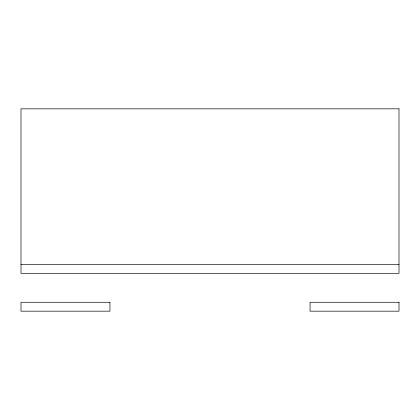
<?xml version="1.0" encoding="UTF-8"?>
<svg xmlns="http://www.w3.org/2000/svg" width="420" height="420" viewBox="0 0 420 420"><rect width="100%" height="100%" fill="white"/><g stroke="black" fill="none" stroke-linecap="round" stroke-linejoin="round"><path stroke-width="0.63" d="M21 264.474L399 264.474M399 108.827L21 108.827L21 273.373L399 273.373L399 108.827M109.94 302.274L21 302.274L21 311.173L109.94 311.173L109.94 302.274M399 302.274L310.06 302.274L310.06 311.173L399 311.173L399 302.274"/></g></svg>
